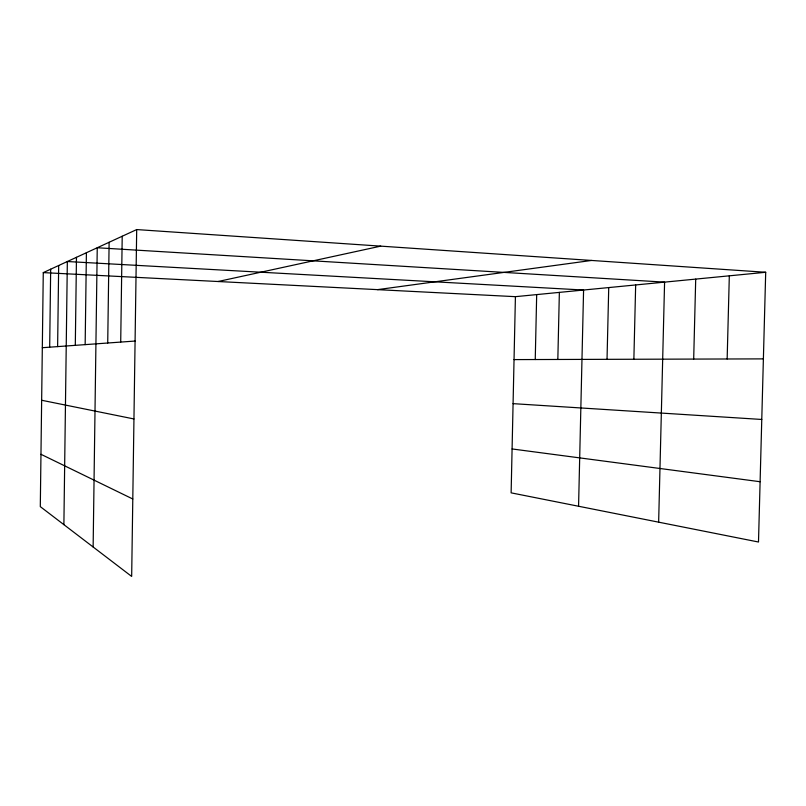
<?xml version="1.0" encoding="UTF-8"?>
<svg xmlns="http://www.w3.org/2000/svg" width="806" height="806" viewBox="0 0 806 806"><rect width="100%" height="100%" fill="white"/><g stroke="black" fill="none" stroke-linecap="round" stroke-linejoin="round"><path stroke-width="1.21" d="M136.698 229.569L43.272 272.609L40.3 506.631L131.67 576.431L136.698 229.569L765.7 272.277L758.496 542.015L511.125 492.849L515.417 296.668L765.7 272.277M49.68 347.185L50.677 269.204M57.619 346.61L58.677 265.517M63.886 524.646L67.341 261.527L583.584 290.029L578.567 506.259M75.301 345.341L76.469 257.316M85.154 344.636L86.403 252.741M93.133 546.992L97.244 247.754L664.587 282.13L658.643 522.167M107.722 343.013L109.122 242.274M120.709 342.076L122.21 236.249M535.244 359.536L536.685 294.593M557.833 359.466L559.364 292.387M607.029 359.325L608.732 287.571M633.869 359.254L635.662 284.951M693.684 359.083L695.709 279.098M727.153 358.982L729.319 275.823M218.033 281.516L380.694 246.142M377.47 289.646L591.574 260.449M42.315 347.708L135.076 341.049M514.047 359.597L763.383 358.882M43.272 272.609L515.417 296.668M513.079 403.645L761.771 419.463M512.092 448.952L760.108 481.726M41.65 400.26L133.947 418.959M40.965 454.292L132.789 498.995"/></g></svg>
